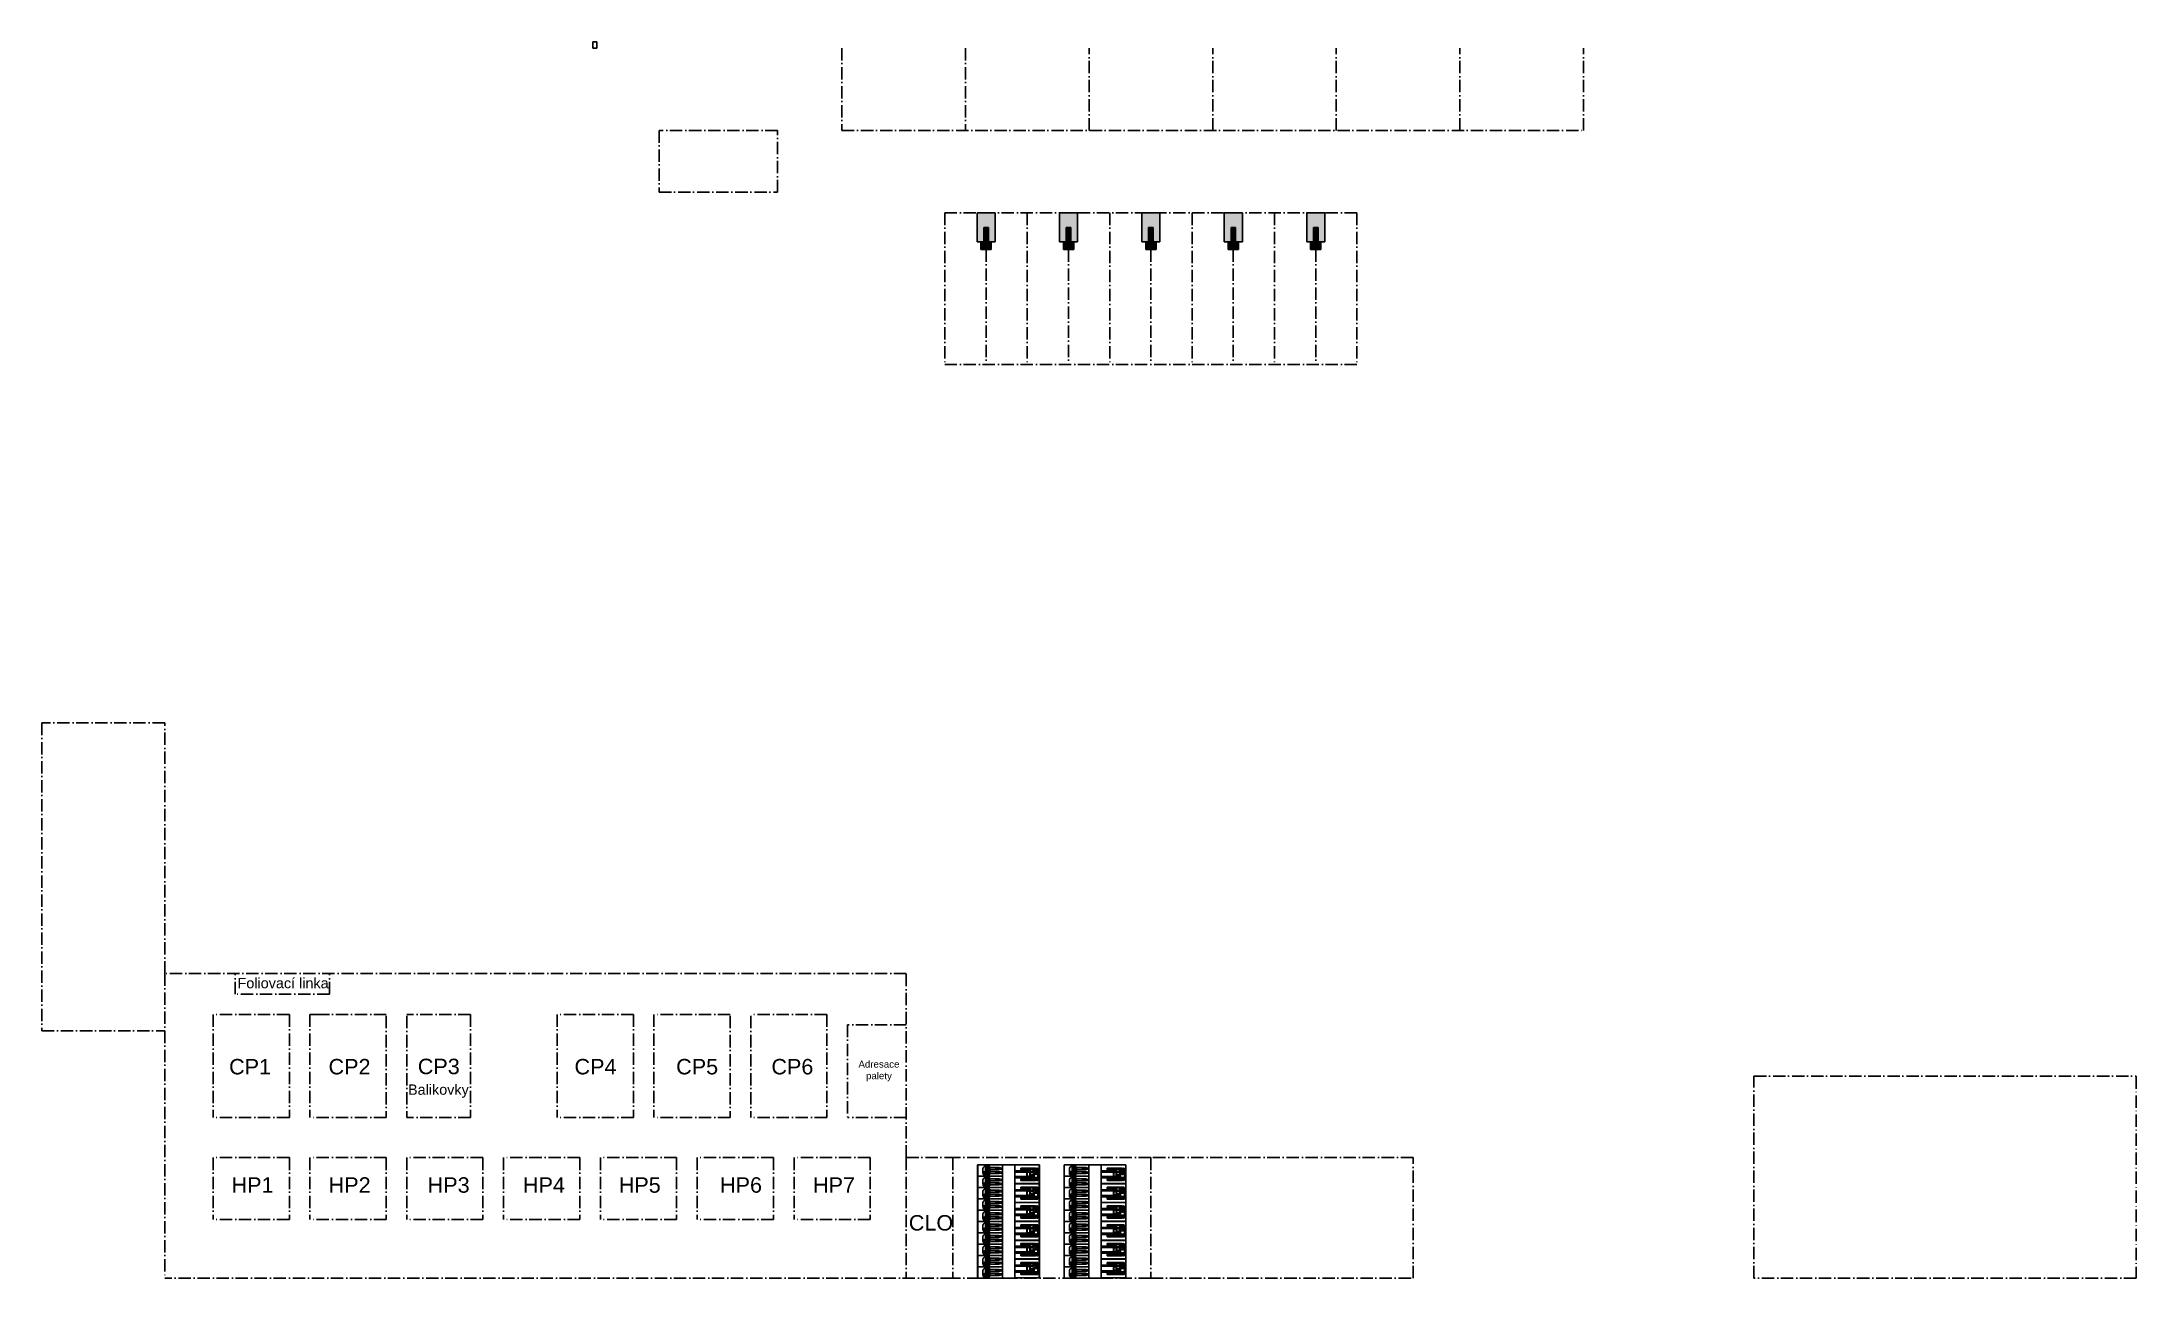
# Model space of a CAD drawing. Header units: millimetres. Extents: x 706404 to 909729, y 2471173 to 2591243.
import ezdxf

# ---------------------------------------------------------------- set-up
doc = ezdxf.new("R2010")
doc.units = ezdxf.units.MM
doc.header["$LTSCALE"] = 100
doc.linetypes.add('ACAD_ISO10W100', pattern=[18.5, 12, -3, 0.5, -3])
for name, color, linetype in [('ATC_MACH_POWER_MAN', 108, 'ACAD_ISO10W100'), ('ATC_RECEIPT', 142, 'Continuous'), ('ATC_RECEIPT_POPIS', 142, 'Continuous'), ('ATC_ZONY', 80, 'ACAD_ISO10W100')]:
    doc.layers.add(name, color=color, linetype=linetype)
doc.styles.add('ARIAL', font='arial.ttf')

# ---------------------------------------------------------------- blocks, each defined once
blk = doc.blocks.new('ETV116-D')
at = {"color": 18, "true_color": 0x000000}
for p, q in [((38, 0), (38, 363)), ((55, 40), (55, -256)), ((83, -255), (83, 40)), ((202, 112), (202, 54)), ((220, 359), (212, 316)), ((254, 265), (254, 211)), ((286, 264), (286, 212)), ((319, 364), (332, 319)), ((511, 69), (372, 97)), ((539, 375), (455, 375)), ((455, 375), (455, 364)), ((465, 40), (465, 78)), ((465, 40), (465, -250)), ((470, 300), (470, 364)), ((493, -268), (493, 40)), ((518, 545), (518, 578)), ((850, 476), (539, 505)), ((539, 330), (842, 285)), ((563, 326), (563, 249)), ((607, 320), (607, 261)), ((607, 261), (765, 237)), ((765, 237), (765, 297)), ((808, 290), (804, 213)), ((848, 431), (846, -90)), ((886, 405), (848, 431)), ((886, 536), (886, -426)), ((924, 437), (924, 461)), ((924, 461), (1017, 461)), ((970, 461), (970, 437)), ((1017, 461), (1017, 437)), ((1197, 338), (1197, 218)), ((1517, 569), (1517, 599)), ((1517, 493), (1517, 473)), ((38, 0), (38, -363)), ((100, -361), (59, -361)), ((100, -392), (66, -411)), ((100, -344), (100, -392)), ((167, -365), (100, -361)), ((100, -392), (441, -392)), ((167, -365), (167, -392)), ((441, -361), (376, -365)), ((376, -365), (376, -392)), ((441, -345), (441, -392)), ((463, -361), (441, -361)), ((441, -392), (463, -411)), ((463, -411), (463, -361)), ((701, -458), (510, -458)), ((719, -475), (510, -477)), ((511, -49), (833, -49)), ((701, -49), (701, -458)), ((719, -49), (719, -475)), ((719, -74), (833, -74)), ((833, -444), (719, -444)), ((812, -74), (812, -444)), ((821, -444), (821, -487)), ((833, -49), (833, -444)), ((924, -426), (924, -450)), ((924, -450), (1017, -450)), ((970, -450), (970, -426)), ((1017, -450), (1017, -426)), ((1197, -339), (1197, -219)), ((1517, -482), (1517, -462)), ((1517, -558), (1517, -587))]:
    blk.add_line(p, q, dxfattribs=at)
at = {"color": 18, "ltscale": 500, "true_color": 0x000000}
for p, q in [((886, 356), (996, 356)), ((911, 301), (886, 301)), ((911, 256), (911, 301)), ((911, 301), (1107, 301)), ((929, 256), (911, 256)), ((941, 341), (941, 341)), ((977, 256), (963, 256)), ((988, 224), (988, 224)), ((1082, 286), (992, 286)), ((996, 356), (1056, 437)), ((996, 341), (1056, 414)), ((996, 356), (996, 301)), ((1056, 301), (1056, 437)), ((1107, 256), (1095, 256)), ((1107, 301), (1107, 256)), ((911, -290), (886, -290)), ((886, -345), (996, -345)), ((929, -245), (911, -245)), ((911, -245), (911, -290)), ((911, -290), (1107, -290)), ((941, -330), (941, -330)), ((977, -245), (963, -245)), ((988, -212), (988, -212)), ((1082, -275), (992, -275)), ((996, -345), (996, -290)), ((996, -330), (1056, -402)), ((996, -345), (1056, -426)), ((1056, -290), (1056, -426)), ((1107, -245), (1095, -245)), ((1107, -290), (1107, -245))]:
    blk.add_line(p, q, dxfattribs=at)
at = {"color": 18, "true_color": 0x000000}
for points in [[(1517, 599), (194, 599, 0.1146575), (123, 582, 0.1552429), (100, 560), (46, 396, 0.0397798), (0, 142), (0, 0)], [(854, 599), (854, 578), (195, 578, 0.119898), (129, 563, 0.1109352), (108, 533), (59, 383), (59, 49)], [(66, 406, 0.0877478), (144, 369, 0.0877478)], [(83, 40), (105, 40, 0.2283453), (452, 40), (465, 40)], [(148, 306), (220, 359, -0.6384533), (321, 359), (391, 310)], [(400, 364), (470, 364, -0.3451886), (503, 333), (512, 300), (411, 299)], [(1517, 493), (1517, 569, -0.4142136), (1537, 589), (1720, 589, -0.4142136), (1740, 569), (1740, 493)], [(1517, -587), (194, -587, -0.0266647), (127, -587, -0.2956942), (87, -555), (39, -387, -0.012889), (0, -142), (0, 0)], [(854, -587), (854, -567), (195, -567, -0.0243341), (140, -564, -0.3438505), (97, -520), (59, -383), (59, -312)], [(560, -89), (664, -89, -0.413556), (691, -128), (653, -377, -0.1877008), (608, -416), (555, -419, -0.28), (525, -389), (527, -138, -0.3687991), (560, -89, -1.8083069)], [(1517, -482), (1517, -558, 0.4142136), (1537, -578), (1720, -578, 0.4142136), (1740, -558), (1740, -482)]]:
    blk.add_lwpolyline(points, format="xyb", dxfattribs=at)
for points in [[(97, 500), (458, 500), (539, 488)], [(105, 40), (105, 54), (452, 54), (452, 40)], [(114, 545), (518, 545), (548, 536), (1033, 536), (1014, 578), (854, 578)], [(138, 25), (419, 25)], [(150, 295), (212, 316)], [(163, 363), (222, 363)], [(172, 269), (221, 285)], [(319, 364), (376, 364)], [(324, 285), (379, 269)], [(332, 319), (390, 302)], [(512, 375), (510, -487)], [(847, 187), (532, 187), (532, -36), (846, -36)], [(886, 536), (865, 514), (841, 506), (702, 506), (588, 512), (539, 521), (539, 252), (792, 215), (838, 208), (850, 476), (865, 514)], [(1750, 586), (1750, 466), (1728, 437), (886, 437)], [(1517, 473), (886, 473)], [(1165, 338), (2241, 338), (2318, 311), (2318, 247)], [(2318, 247), (2241, 218), (1165, 218)], [(1517, 599), (1737, 599)], [(1517, 473), (1750, 473)], [(66, -411), (463, -411), (463, -514), (394, -514), (394, -475), (185, -475), (185, -504), (147, -504), (147, -515), (128, -515), (128, -483), (87, -483)], [(147, -515), (147, -542)], [(158, -543), (510, -541), (548, -525), (1033, -525), (1014, -567), (854, -567)], [(185, -504), (347, -504), (347, -542)], [(493, -541), (493, -268)], [(874, -525), (874, -488), (510, -487)], [(510, -541), (510, -567)], [(846, -525), (846, -90)], [(846, -389), (886, -356)], [(867, -487), (867, -372)], [(1750, -574), (1750, -454), (1728, -426), (867, -426)], [(1517, -462), (867, -462)], [(2318, -247), (2241, -219), (1165, -219)], [(1165, -339), (2241, -339), (2318, -311), (2318, -247)], [(1517, -462), (1750, -462)], [(1517, -587), (1737, -587)]]:
    blk.add_lwpolyline(points, dxfattribs=at)
at = {"color": 18, "ltscale": 500, "true_color": 0x000000}
for points in [[(1095, 214), (1095, 284), (1080, 284), (1080, 266, -0.4142136), (1070, 256), (1002, 256, -0.4142136), (992, 266), (992, 284), (977, 284), (977, 214), (992, 214), (992, 231, -0.4142136), (1002, 241), (1070, 241, -0.4142136), (1080, 231), (1080, 214)], [(997, 240), (997, 171), (1012, 171), (1012, 189, -0.4142136), (1022, 199), (1103, 199, -0.4142136), (1113, 189), (1113, 171), (1128, 171), (1128, 241), (1113, 241), (1113, 224, -0.4142136), (1103, 214), (1022, 214, -0.4142136), (1012, 224), (1012, 241), (1002, 241)], [(1095, -202), (1095, -272), (1080, -272), (1080, -255, 0.4142136), (1070, -245), (1002, -245, 0.4142136), (992, -255), (992, -272), (977, -272), (977, -202), (992, -202), (992, -220, 0.4142136), (1002, -230), (1070, -230, 0.4142136), (1080, -220), (1080, -202)], [(997, -228), (997, -160), (1012, -160), (1012, -177, 0.4142136), (1022, -187), (1103, -187, 0.4142136), (1113, -177), (1113, -160), (1128, -160), (1128, -230), (1113, -230), (1113, -212, 0.4142136), (1103, -202), (1022, -202, 0.4142136), (1012, -212), (1012, -230), (1002, -230)]]:
    blk.add_lwpolyline(points, format="xyb", dxfattribs=at)
at = {"color": 18, "true_color": 0x000000}
for points in [[(1128, 383), (1165, 383), (1165, -380), (1128, -380)], [(1539, 576), (1732, 576), (1732, 484), (1539, 484)], [(1539, -564), (1732, -564), (1732, -473), (1539, -473)]]:
    blk.add_lwpolyline(points, close=True, dxfattribs=at)
blk.add_lwpolyline([(271, -365), (167, -365, -0.1199524), (73, -328, -0.2701648), (49, -268, -0.5055016), (78, -250, 0.3584744), (465, -250, -0.5055016), (493, -268, -0.2701648), (469, -328, -0.1199524), (376, -365)], format="xyb", close=True, dxfattribs=at)
blk.add_circle((150, 257), 24.7, dxfattribs=at)
for centre, radius, start, end in [((69, 40), 14.1, 0, 180), ((184, -48), 159, 95.41958, 142.28574), ((222, -443), 556, 82.25933, 95.56023), ((268, -403), 511, 78.30394, 86.76639), ((479, 40), 14.1, 0, 180), ((1537, 493), 20, 180, 270), ((1720, 493), 20, 270, 0), ((1737, 586), 12.9, 0, 90), ((157, -471), 71.2, 195.65185, 270.27525), ((1537, -482), 20, 90, 180), ((1720, -482), 20, 0, 90), ((1737, -574), 12.9, 270, 0)]:
    blk.add_arc(centre, radius, start, end, dxfattribs=at)
at = {"color": 18, "ltscale": 500, "true_color": 0x000000}
for centre, radius, start, end in [((896, 331), 10, 90, 180), ((941, -21), 365, 82.91224, 97.08776), ((946, 256), 17, 0, 180), ((992, 276), 10, 90, 131.40962), ((986, 331), 10, 0, 90), ((1082, 276), 10, 48.59038, 90), ((896, -320), 10, 180, 270), ((941, 32), 365, 262.91224, 277.08776), ((946, -245), 17, 180, 0), ((992, -265), 10, 228.59038, 270), ((986, -320), 10, 270, 0), ((1082, -265), 10, 270, 311.40962)]:
    blk.add_arc(centre, radius, start, end, dxfattribs=at)
at = {"color": 18, "true_color": 0x000000}
for centre, major_axis, ratio, start_param, end_param in [((270, 316), (-142, 0), 0.8390828, 3.1415927, 6.2831853), ((270, 316), (-142, 0), 0.9338179, 0, 0.3020022), ((269, 314), (-122, 0), 0.8467163, 0.6695826, 6.6033632), ((270, 316), (-142, 0), 0.9338179, 0.6675462, 3.1415927)]:
    blk.add_ellipse(centre, major_axis=major_axis, ratio=ratio, start_param=start_param, end_param=end_param, dxfattribs=at)
for centre, major_axis, ratio in [((272, 309), (-60.7, 0.3), 0.76253), ((274, 310), (-27.8, 0), 0.8728907)]:
    blk.add_ellipse(centre, major_axis=major_axis, ratio=ratio, dxfattribs=at)
blk = doc.blocks.new('EJC12-D')
at = {"color": 18, "true_color": 0x030303}
for p, q in [((0, 272), (0, 212)), ((44, 272), (0, 272)), ((0, 212), (44, 212)), ((0, 160), (0, -160)), ((15, 277), (15, 283)), ((70, 277), (15, 277)), ((70, 207), (15, 207)), ((15, 207), (15, 201)), ((19, 288), (57, 295)), ((19, 196), (57, 189)), ((44, 212), (44, 272)), ((58, 295), (76, 295)), ((58, 189), (76, 189)), ((133, 354), (158, 349)), ((148, 423), (145, 397)), ((149, 301), (149, 187)), ((159, 428), (153, 428)), ((178, 278), (158, 301)), ((158, 300), (158, 188)), ((158, 184), (158, 296)), ((178, 206), (158, 183)), ((160, 399), (159, 428)), ((182, 282), (160, 306)), ((182, 202), (160, 178)), ((164, 314), (162, 345)), ((163, 443), (222, 447)), ((165, 399), (163, 443)), ((164, 314), (199, 315)), ((225, 403), (165, 399)), ((178, 278), (178, 206)), ((222, 282), (182, 282)), ((182, 202), (222, 202)), ((183, 277), (183, 207)), ((222, 277), (183, 277)), ((183, 207), (222, 207)), ((235, 317), (199, 315)), ((210, 98), (274, 98)), ((222, 447), (225, 403)), ((222, 282), (222, 315)), ((222, 202), (222, 282)), ((222, 207), (222, 277)), ((222, 206), (222, 169)), ((228, 432), (234, 432)), ((230, 403), (228, 432)), ((235, 317), (233, 348)), ((262, 361), (237, 353)), ((239, 428), (245, 403)), ((240, 400), (264, 400)), ((249, 336), (249, 152)), ((264, 400), (370, 400)), ((264, 98), (264, -400)), ((279, 350), (279, 360)), ((279, 103), (279, 309)), ((370, 400), (370, 389)), ((370, 400), (566, 400)), ((517, 389), (370, 389)), ((370, 329), (370, -400)), ((396, 195), (396, -45)), ((408, 207), (408, 207)), ((421, -45), (421, 195)), ((446, 280), (446, -280)), ((453, 280), (453, -280)), ((477, 250), (453, 250)), ((477, 250), (477, -250)), ((477, 237), (480, 237)), ((501, 131), (477, 131)), ((501, 131), (501, 248)), ((501, 131), (501, -248)), ((512, 336), (505, 259)), ((524, 348), (566, 348)), ((567, 298), (542, 72)), ((542, 0), (542, 72)), ((542, 0), (542, -72)), ((662, 132), (549, 132)), ((662, 252), (562, 252)), ((566, 393), (566, 400)), ((566, 396), (662, 396)), ((566, 393), (566, 348)), ((566, 389), (662, 389)), ((566, 348), (566, 298)), ((567, 348), (566, 348)), ((569, 298), (566, 298)), ((575, 337), (573, 303)), ((576, 358), (576, 374)), ((576, 374), (583, 374)), ((583, 374), (583, 358)), ((648, 346), (584, 346)), ((590, 298), (686, 298)), ((590, 288), (590, 298)), ((662, 288), (590, 288)), ((666, 348), (592, 348)), ((657, 337), (659, 303)), ((662, 396), (662, 348)), ((1596, 288), (662, 288)), ((662, 288), (662, -288)), ((663, 298), (666, 298)), ((666, 348), (666, 298)), ((686, 298), (686, 288)), ((686, 288), (686, -288)), ((1596, 102), (686, 102)), ((1267, 248), (1267, 142)), ((1287, 268), (1463, 268)), ((1287, 122), (1463, 122)), ((1332, 240), (1332, 150)), ((1408, 250), (1342, 250)), ((1408, 140), (1342, 140)), ((1418, 240), (1418, 150)), ((1483, 248), (1483, 142)), ((1828, 245), (1596, 288)), ((1596, 288), (1596, 102)), ((1836, 233), (1596, 282)), ((1836, 157), (1596, 108)), ((1828, 145), (1596, 102)), ((1826, 245), (1826, 145)), ((1836, 235), (1836, 155)), ((240, -400), (264, -400)), ((264, -400), (370, -400)), ((526, -393), (370, -393)), ((370, -400), (566, -400)), ((396, -120), (396, -310)), ((446, -120), (396, -120)), ((396, -310), (450, -310)), ((408, -58), (408, -58)), ((411, -120), (411, -310)), ((477, -250), (453, -250)), ((501, -131), (477, -131)), ((480, -237), (477, -237)), ((512, -336), (505, -259)), ((524, -348), (566, -348)), ((567, -298), (542, -72)), ((662, -132), (549, -132)), ((662, -252), (562, -252)), ((566, -348), (566, -298)), ((569, -298), (566, -298)), ((567, -348), (566, -348)), ((566, -393), (566, -348)), ((566, -389), (662, -389)), ((566, -400), (566, -393)), ((566, -396), (662, -396)), ((575, -337), (573, -303)), ((576, -358), (576, -374)), ((576, -374), (583, -374)), ((583, -374), (583, -358)), ((648, -346), (584, -346)), ((662, -288), (590, -288)), ((590, -288), (590, -298)), ((590, -298), (686, -298)), ((666, -348), (592, -348)), ((657, -337), (659, -303)), ((1596, -288), (662, -288)), ((662, -350), (662, -396)), ((663, -298), (666, -298)), ((666, -348), (666, -298)), ((1596, -102), (686, -102)), ((686, -298), (686, -288)), ((1267, -248), (1267, -142)), ((1287, -122), (1463, -122)), ((1287, -268), (1463, -268)), ((1332, -240), (1332, -150)), ((1408, -140), (1342, -140)), ((1408, -250), (1342, -250)), ((1418, -240), (1418, -150)), ((1483, -248), (1483, -142)), ((1828, -145), (1596, -102)), ((1596, -288), (1596, -102)), ((1836, -157), (1596, -108)), ((1836, -233), (1596, -282)), ((1828, -245), (1596, -288)), ((1826, -245), (1826, -145)), ((1836, -235), (1836, -155))]:
    blk.add_line(p, q, dxfattribs=at)
for centre, radius in [((415, 337), 35), ((524, 336), 12.5), ((524, -336), 12.5)]:
    blk.add_circle(centre, radius, dxfattribs=at)
for centre, radius, start, end in [((240, 160), 240, 167.42974, 180), ((20, 283), 5, 100.55633, 180), ((20, 201), 5, 180, 259.44367), ((37, 357), 20, 104.30266, 179.99044), ((318, 357), 300, 179.99044, 185.9688), ((39, 328), 20, 185.9688, 261.65658), ((238, -431), 834, 81.65658, 104.30266), ((157, 1133), 834, 261.65658, 267.62031), ((240, 160), 240, 142.37091, 146.81885), ((58, 290), 5, 90, 100.55633), ((58, 194), 5, 259.44367, 270), ((210, 242), 144, 154.85912, 270), ((240, -473), 834, 84.6445, 101.16361), ((157, 1175), 834, 264.6445, 267.73978), ((210, 242), 144, 130.54068, 135.53668), ((123, 321), 20.9, 267.62031, 87.8534), ((144, 301), 5, 0, 97.5281), ((144, 187), 5, 262.4719, 360), ((153, 423), 5, 92.97962, 172.42329), ((157, 344), 5, 2.97962, 79.60199), ((168, 300), 10, 99.24664, 180), ((168, 184), 10, 180, 260.75336), ((238, 349), 5, 106.35724, 182.97962), ((234, 427), 5, 13.53595, 92.97962), ((275, 329), 20.9, 87.03129, 278.33892), ((157, 1175), 834, 277.65984, 281.16361), ((274, 103), 5, 270, 0), ((157, 1133), 834, 278.33892, 284.30266), ((356, 374), 20, 5.9688, 81.65658), ((358, 345), 20, 284.30266, 359.99044), ((78, 345), 300, 359.99044, 5.9688), ((408, 195), 12.5, 90, 180), ((408, 195), 12.5, 0, 90), ((566, 280), 120, 90, 180), ((566, 280), 113, 90, 180), ((480, 262), 25, 270, 354.8165), ((567, 358), 9, 270, 0), ((569, 303), 4.5, 270, 357.13759), ((584, 337), 8.5, 90, 177.13759), ((592, 358), 9, 180, 270), ((648, 337), 8.5, 2.86241, 90), ((663, 303), 4.5, 182.86241, 270), ((1287, 248), 20, 90, 180), ((1287, 142), 20, 180, 270), ((1342, 240), 10, 90, 180), ((1342, 150), 10, 180, 270), ((1408, 240), 10, 0, 90), ((1408, 150), 10, 270, 0), ((1463, 248), 20, 0, 90), ((1463, 142), 20, 270, 0), ((1826, 235), 10, 0, 79.4957), ((1826, 155), 10, 280.5043, 0), ((240, -160), 240, 180, 270), ((408, -45), 12.5, 180, 270), ((408, -45), 12.5, 270, 0), ((566, -280), 120, 180, 270), ((566, -280), 113, 180, 270), ((480, -262), 25, 5.1835, 90), ((567, -358), 9, 0, 90), ((569, -303), 4.5, 2.86241, 90), ((584, -337), 8.5, 182.86241, 270), ((592, -358), 9, 90, 180), ((648, -337), 8.5, 270, 357.13759), ((663, -303), 4.5, 90, 177.13759), ((1287, -142), 20, 90, 180), ((1287, -248), 20, 180, 270), ((1342, -150), 10, 90, 180), ((1342, -240), 10, 180, 270), ((1408, -150), 10, 0, 90), ((1408, -240), 10, 270, 0), ((1463, -142), 20, 0, 90), ((1463, -248), 20, 270, 0), ((1826, -155), 10, 0, 79.4957), ((1826, -235), 10, 280.5043, 0)]:
    blk.add_arc(centre, radius, start, end, dxfattribs=at)
for centre, major_axis, ratio, start_param, end_param in [((249, 244), (-160, 0), 0.5780677, 5.2811749, 7.8539816), ((149, 244), (0, 62.3), 0.8311241, 0.1093958, 3.0321969), ((222, 244), (-161, 0), 0.4384741, 4.712389, 5.0679012), ((249, 244), (-160, 0), 0.5780677, 4.712389, 4.8087569)]:
    blk.add_ellipse(centre, major_axis=major_axis, ratio=ratio, start_param=start_param, end_param=end_param, dxfattribs=at)
at = {"color": 18, "true_color": 0x030303, "extrusion": (0, 0, -1)}
blk.add_ellipse((222, 240), major_axis=(-161, 0), ratio=0.4384741, start_param=4.712389, end_param=5.0679012, dxfattribs=at)

msp = doc.modelspace()

# ---------------------------------------------------------------- hatches: boundary and pattern name
at = {"layer": 'ATC_ZONY', "linetype": 'Continuous'}
h = msp.add_hatch(color=256, dxfattribs=at)
h.set_gradient(color1=(176, 180, 179), color2=(177, 180, 179), one_color=1)
h.paths.add_polyline_path([(798954, 2571833), (798954, 2574643), (797204, 2574643), (797204, 2571833)])
h.paths.add_polyline_path([(798304, 2573203), (797854, 2573203), (797854, 2571843), (798304, 2571843)])
h = msp.add_hatch(color=256, dxfattribs=at)
h.set_gradient(color1=(176, 180, 179), color2=(177, 180, 179), one_color=1)
h.paths.add_polyline_path([(806954, 2571833), (806954, 2574643), (805204, 2574643), (805204, 2571833)])
h.paths.add_polyline_path([(806304, 2573203), (805854, 2573203), (805854, 2571843), (806304, 2571843)])
h = msp.add_hatch(color=256, dxfattribs=at)
h.set_gradient(color1=(176, 180, 179), color2=(177, 180, 179), one_color=1)
h.paths.add_polyline_path([(814954, 2571833), (814954, 2574643), (813204, 2574643), (813204, 2571833)])
h.paths.add_polyline_path([(814304, 2573203), (813854, 2573203), (813854, 2571843), (814304, 2571843)])
h = msp.add_hatch(color=256, dxfattribs=at)
h.set_gradient(color1=(176, 180, 179), color2=(177, 180, 179), one_color=1)
h.paths.add_polyline_path([(822954, 2571833), (822954, 2574643), (821204, 2574643), (821204, 2571833)])
h.paths.add_polyline_path([(822304, 2573203), (821854, 2573203), (821854, 2571843), (822304, 2571843)])
h = msp.add_hatch(color=256, dxfattribs=at)
h.set_gradient(color1=(176, 180, 179), color2=(177, 180, 179), one_color=1)
h.paths.add_polyline_path([(830954, 2571833), (830954, 2574643), (829204, 2574643), (829204, 2571833)])
h.paths.add_polyline_path([(830304, 2573203), (829854, 2573203), (829854, 2571843), (830304, 2571843)])
h = msp.add_hatch(color=256, dxfattribs=at)
h.set_gradient(color1=(176, 180, 179), color2=(177, 180, 179), one_color=1)
h.paths.add_polyline_path([(798304, 2573203), (797854, 2573203), (797854, 2571843), (798304, 2571843)])
h = msp.add_hatch(color=256, dxfattribs=at)
h.set_gradient(color1=(176, 180, 179), color2=(177, 180, 179), one_color=1)
h.paths.add_polyline_path([(806304, 2573203), (805854, 2573203), (805854, 2571843), (806304, 2571843)])
h = msp.add_hatch(color=256, dxfattribs=at)
h.set_gradient(color1=(176, 180, 179), color2=(177, 180, 179), one_color=1)
h.paths.add_polyline_path([(814304, 2573203), (813854, 2573203), (813854, 2571843), (814304, 2571843)])
h = msp.add_hatch(color=256, dxfattribs=at)
h.set_gradient(color1=(176, 180, 179), color2=(177, 180, 179), one_color=1)
h.paths.add_polyline_path([(822304, 2573203), (821854, 2573203), (821854, 2571843), (822304, 2571843)])
h = msp.add_hatch(color=256, dxfattribs=at)
h.set_gradient(color1=(176, 180, 179), color2=(177, 180, 179), one_color=1)
h.paths.add_polyline_path([(830304, 2573203), (829854, 2573203), (829854, 2571843), (830304, 2571843)])
h = msp.add_hatch(color=256, dxfattribs=at)
h.set_gradient(color1=(176, 180, 179), color2=(177, 180, 179), one_color=1)
h.paths.add_polyline_path([(798579, 2571083), (797579, 2571083), (797579, 2571833), (798579, 2571833)])
h = msp.add_hatch(color=256, dxfattribs=at)
h.set_gradient(color1=(176, 180, 179), color2=(177, 180, 179), one_color=1)
h.paths.add_polyline_path([(806579, 2571083), (805579, 2571083), (805579, 2571833), (806579, 2571833)])
h = msp.add_hatch(color=256, dxfattribs=at)
h.set_gradient(color1=(176, 180, 179), color2=(177, 180, 179), one_color=1)
h.paths.add_polyline_path([(814579, 2571083), (813579, 2571083), (813579, 2571833), (814579, 2571833)])
h = msp.add_hatch(color=256, dxfattribs=at)
h.set_gradient(color1=(176, 180, 179), color2=(177, 180, 179), one_color=1)
h.paths.add_polyline_path([(822579, 2571083), (821579, 2571083), (821579, 2571833), (822579, 2571833)])
h = msp.add_hatch(color=256, dxfattribs=at)
h.set_gradient(color1=(176, 180, 179), color2=(177, 180, 179), one_color=1)
h.paths.add_polyline_path([(830579, 2571083), (829579, 2571083), (829579, 2571833), (830579, 2571833)])

# ---------------------------------------------------------------- linework, layer by layer
at = {"layer": 'ATC_MACH_POWER_MAN', "color": 7, "linetype": 'Continuous', "ltscale": 100}
for p, q in [((799654, 2482173), (797254, 2482173)), ((797254, 2482173), (797254, 2481073)), ((797254, 2481073), (799654, 2481073)), ((799654, 2481073), (797254, 2481073)), ((797254, 2481073), (797254, 2479973)), ((799654, 2482163), (797264, 2482163)), ((797264, 2482163), (797264, 2481083)), ((797264, 2481083), (799654, 2481083)), ((799654, 2481063), (797264, 2481063)), ((797264, 2481063), (797264, 2479983)), ((799654, 2482163), (799654, 2482173)), ((799654, 2481073), (799654, 2481083)), ((799654, 2481063), (799654, 2481073)), ((800854, 2482173), (803254, 2482173)), ((800854, 2482163), (800854, 2482173)), ((800854, 2482163), (803244, 2482163)), ((803244, 2482163), (803244, 2480353)), ((803254, 2482173), (803254, 2480343)), ((808054, 2482173), (805654, 2482173)), ((805654, 2482173), (805654, 2481073)), ((805654, 2481073), (808054, 2481073)), ((808054, 2481073), (805654, 2481073)), ((805654, 2481073), (805654, 2479973)), ((808054, 2482163), (805664, 2482163)), ((805664, 2482163), (805664, 2481083)), ((805664, 2481083), (808054, 2481083)), ((808054, 2481063), (805664, 2481063)), ((805664, 2481063), (805664, 2479983)), ((808054, 2482163), (808054, 2482173)), ((808054, 2481073), (808054, 2481083)), ((808054, 2481063), (808054, 2481073)), ((809254, 2482173), (811654, 2482173)), ((809254, 2482163), (809254, 2482173)), ((809254, 2482163), (811644, 2482163)), ((811644, 2482163), (811644, 2480353)), ((811654, 2482173), (811654, 2480343)), ((797254, 2479973), (799654, 2479973)), ((799654, 2479973), (797254, 2479973)), ((797254, 2479973), (797254, 2478873)), ((797254, 2478873), (799654, 2478873)), ((799654, 2478873), (797254, 2478873)), ((797254, 2478873), (797254, 2477773)), ((797264, 2479983), (799654, 2479983)), ((799654, 2479963), (797264, 2479963)), ((797264, 2479963), (797264, 2478883)), ((797264, 2478883), (799654, 2478883)), ((799654, 2478863), (797264, 2478863)), ((797264, 2478863), (797264, 2477783)), ((799654, 2479973), (799654, 2479983)), ((799654, 2479963), (799654, 2479973)), ((799654, 2478873), (799654, 2478883)), ((799654, 2478863), (799654, 2478873)), ((803244, 2480353), (800854, 2480353)), ((800854, 2480343), (800854, 2480353)), ((803254, 2480343), (800854, 2480343)), ((800854, 2480343), (803254, 2480343)), ((800854, 2480333), (800854, 2480343)), ((800854, 2480333), (803244, 2480333)), ((803244, 2480333), (803244, 2478523)), ((803254, 2480343), (803254, 2478513)), ((805654, 2479973), (808054, 2479973)), ((808054, 2479973), (805654, 2479973)), ((805654, 2479973), (805654, 2478873)), ((805654, 2478873), (808054, 2478873)), ((808054, 2478873), (805654, 2478873)), ((805654, 2478873), (805654, 2477773)), ((805664, 2479983), (808054, 2479983)), ((808054, 2479963), (805664, 2479963)), ((805664, 2479963), (805664, 2478883)), ((805664, 2478883), (808054, 2478883)), ((808054, 2478863), (805664, 2478863)), ((805664, 2478863), (805664, 2477783)), ((808054, 2479973), (808054, 2479983)), ((808054, 2479963), (808054, 2479973)), ((808054, 2478873), (808054, 2478883)), ((808054, 2478863), (808054, 2478873)), ((811644, 2480353), (809254, 2480353)), ((809254, 2480343), (809254, 2480353)), ((811654, 2480343), (809254, 2480343)), ((809254, 2480343), (811654, 2480343)), ((809254, 2480333), (809254, 2480343)), ((809254, 2480333), (811644, 2480333)), ((811644, 2480333), (811644, 2478523)), ((811654, 2480343), (811654, 2478513)), ((797254, 2477773), (799654, 2477773)), ((799654, 2477773), (797254, 2477773)), ((797254, 2477773), (797254, 2476673)), ((797254, 2476673), (799654, 2476673)), ((799654, 2476673), (797254, 2476673)), ((797254, 2476673), (797254, 2475573)), ((797264, 2477783), (799654, 2477783)), ((799654, 2477763), (797264, 2477763)), ((797264, 2477763), (797264, 2476683)), ((797264, 2476683), (799654, 2476683)), ((799654, 2476663), (797264, 2476663)), ((797264, 2476663), (797264, 2475583)), ((799654, 2477773), (799654, 2477783)), ((799654, 2477763), (799654, 2477773)), ((799654, 2476673), (799654, 2476683)), ((799654, 2476663), (799654, 2476673)), ((803244, 2478523), (800854, 2478523)), ((800854, 2478513), (800854, 2478523)), ((803254, 2478513), (800854, 2478513)), ((800854, 2478513), (803254, 2478513)), ((800854, 2478503), (800854, 2478513)), ((800854, 2478503), (803244, 2478503)), ((803244, 2476693), (800854, 2476693)), ((800854, 2476683), (800854, 2476693)), ((803254, 2476683), (800854, 2476683)), ((800854, 2476683), (803254, 2476683)), ((800854, 2476673), (800854, 2476683)), ((800854, 2476673), (803244, 2476673)), ((803244, 2478503), (803244, 2476693)), ((803244, 2476673), (803244, 2474863)), ((803254, 2478513), (803254, 2476683)), ((803254, 2476683), (803254, 2474853)), ((805654, 2477773), (808054, 2477773)), ((808054, 2477773), (805654, 2477773)), ((805654, 2477773), (805654, 2476673)), ((805654, 2476673), (808054, 2476673)), ((808054, 2476673), (805654, 2476673)), ((805654, 2476673), (805654, 2475573)), ((805664, 2477783), (808054, 2477783)), ((808054, 2477763), (805664, 2477763)), ((805664, 2477763), (805664, 2476683)), ((805664, 2476683), (808054, 2476683)), ((808054, 2476663), (805664, 2476663)), ((805664, 2476663), (805664, 2475583)), ((808054, 2477773), (808054, 2477783)), ((808054, 2477763), (808054, 2477773)), ((808054, 2476673), (808054, 2476683)), ((808054, 2476663), (808054, 2476673)), ((811644, 2478523), (809254, 2478523)), ((809254, 2478513), (809254, 2478523)), ((811654, 2478513), (809254, 2478513)), ((809254, 2478513), (811654, 2478513)), ((809254, 2478503), (809254, 2478513)), ((809254, 2478503), (811644, 2478503)), ((811644, 2476693), (809254, 2476693)), ((809254, 2476683), (809254, 2476693)), ((811654, 2476683), (809254, 2476683)), ((809254, 2476683), (811654, 2476683)), ((809254, 2476673), (809254, 2476683)), ((809254, 2476673), (811644, 2476673)), ((811644, 2478503), (811644, 2476693)), ((811644, 2476673), (811644, 2474863)), ((811654, 2478513), (811654, 2476683)), ((811654, 2476683), (811654, 2474853)), ((797254, 2475573), (799654, 2475573)), ((799654, 2475573), (797254, 2475573)), ((797254, 2475573), (797254, 2474473)), ((797254, 2474473), (799654, 2474473)), ((799654, 2474473), (797254, 2474473)), ((797254, 2474473), (797254, 2473373)), ((797264, 2475583), (799654, 2475583)), ((799654, 2475563), (797264, 2475563)), ((797264, 2475563), (797264, 2474483)), ((797264, 2474483), (799654, 2474483)), ((799654, 2475573), (799654, 2475583)), ((799654, 2475563), (799654, 2475573)), ((799654, 2474473), (799654, 2474483)), ((799654, 2474463), (799654, 2474473)), ((803244, 2474863), (800854, 2474863)), ((800854, 2474853), (800854, 2474863)), ((803254, 2474853), (800854, 2474853)), ((800854, 2474853), (803254, 2474853)), ((800854, 2474843), (800854, 2474853)), ((800854, 2474843), (803244, 2474843)), ((803244, 2474843), (803244, 2473033)), ((803254, 2474853), (803254, 2473023)), ((805654, 2475573), (808054, 2475573)), ((808054, 2475573), (805654, 2475573)), ((805654, 2475573), (805654, 2474473)), ((805654, 2474473), (808054, 2474473)), ((808054, 2474473), (805654, 2474473)), ((805654, 2474473), (805654, 2473373)), ((805664, 2475583), (808054, 2475583)), ((808054, 2475563), (805664, 2475563)), ((805664, 2475563), (805664, 2474483)), ((805664, 2474483), (808054, 2474483)), ((808054, 2475573), (808054, 2475583)), ((808054, 2475563), (808054, 2475573)), ((808054, 2474473), (808054, 2474483)), ((808054, 2474463), (808054, 2474473)), ((811644, 2474863), (809254, 2474863)), ((809254, 2474853), (809254, 2474863)), ((811654, 2474853), (809254, 2474853)), ((809254, 2474853), (811654, 2474853)), ((809254, 2474843), (809254, 2474853)), ((809254, 2474843), (811644, 2474843)), ((811644, 2474843), (811644, 2473033)), ((811654, 2474853), (811654, 2473023)), ((797254, 2473373), (799654, 2473373)), ((799654, 2473373), (797254, 2473373)), ((797254, 2473373), (797254, 2472273)), ((799654, 2474463), (797264, 2474463)), ((797264, 2474463), (797264, 2473383)), ((797264, 2473383), (799654, 2473383)), ((799654, 2473363), (797264, 2473363)), ((797264, 2473363), (797264, 2472283)), ((799654, 2473373), (799654, 2473383)), ((799654, 2473363), (799654, 2473373)), ((803244, 2473033), (800854, 2473033)), ((800854, 2473023), (800854, 2473033)), ((803254, 2473023), (800854, 2473023)), ((800854, 2473023), (803254, 2473023)), ((800854, 2473013), (800854, 2473023)), ((800854, 2473013), (803244, 2473013)), ((803244, 2473013), (803244, 2471203)), ((803254, 2473023), (803254, 2471193)), ((805654, 2473373), (808054, 2473373)), ((808054, 2473373), (805654, 2473373)), ((805654, 2473373), (805654, 2472273)), ((808054, 2474463), (805664, 2474463)), ((805664, 2474463), (805664, 2473383)), ((805664, 2473383), (808054, 2473383)), ((808054, 2473363), (805664, 2473363)), ((805664, 2473363), (805664, 2472283)), ((808054, 2473373), (808054, 2473383)), ((808054, 2473363), (808054, 2473373)), ((811644, 2473033), (809254, 2473033)), ((809254, 2473023), (809254, 2473033)), ((811654, 2473023), (809254, 2473023)), ((809254, 2473023), (811654, 2473023)), ((809254, 2473013), (809254, 2473023)), ((809254, 2473013), (811644, 2473013)), ((811644, 2473013), (811644, 2471203)), ((811654, 2473023), (811654, 2471193)), ((797254, 2472273), (799654, 2472273)), ((799654, 2472273), (797254, 2472273)), ((797254, 2472273), (797254, 2471173)), ((797254, 2471173), (799654, 2471173)), ((797264, 2472283), (799654, 2472283)), ((799654, 2472263), (797264, 2472263)), ((797264, 2472263), (797264, 2471183)), ((797264, 2471183), (799654, 2471183)), ((799654, 2472273), (799654, 2472283)), ((799654, 2472263), (799654, 2472273)), ((799654, 2471173), (799654, 2471183)), ((803244, 2471203), (800854, 2471203)), ((800854, 2471193), (800854, 2471203)), ((803254, 2471193), (800854, 2471193)), ((805654, 2472273), (808054, 2472273)), ((808054, 2472273), (805654, 2472273)), ((805654, 2472273), (805654, 2471173)), ((805654, 2471173), (808054, 2471173)), ((805664, 2472283), (808054, 2472283)), ((808054, 2472263), (805664, 2472263)), ((805664, 2472263), (805664, 2471183)), ((805664, 2471183), (808054, 2471183)), ((808054, 2472273), (808054, 2472283)), ((808054, 2472263), (808054, 2472273)), ((808054, 2471173), (808054, 2471183)), ((811644, 2471203), (809254, 2471203)), ((809254, 2471193), (809254, 2471203)), ((811654, 2471193), (809254, 2471193))]:
    msp.add_line(p, q, dxfattribs=at)
at = {"layer": 'ATC_MACH_POWER_MAN', "color": 150, "linetype": 'Continuous', "ltscale": 100}
for p, q in [((800854, 2482173), (799654, 2482173)), ((799654, 2482173), (799654, 2471173)), ((800854, 2471173), (800854, 2482173)), ((809254, 2482173), (808054, 2482173)), ((808054, 2482173), (808054, 2471173)), ((809254, 2471173), (809254, 2482173)), ((799654, 2471173), (800854, 2471173)), ((808054, 2471173), (809254, 2471173))]:
    msp.add_line(p, q, dxfattribs=at)
at = {"layer": 'ATC_MACH_POWER_MAN', "color": 145, "linetype": 'Continuous', "ltscale": 100}
for p, q in [((799654, 2481083), (799654, 2482163)), ((799654, 2479983), (799654, 2481063)), ((800854, 2480353), (800854, 2482163)), ((808054, 2481083), (808054, 2482163)), ((808054, 2479983), (808054, 2481063)), ((809254, 2480353), (809254, 2482163)), ((799654, 2478883), (799654, 2479963)), ((799654, 2477783), (799654, 2478863)), ((800854, 2478523), (800854, 2480333)), ((808054, 2478883), (808054, 2479963)), ((808054, 2477783), (808054, 2478863)), ((809254, 2478523), (809254, 2480333)), ((799654, 2476683), (799654, 2477763)), ((799654, 2475583), (799654, 2476663)), ((800854, 2476693), (800854, 2478503)), ((800854, 2474863), (800854, 2476673)), ((808054, 2476683), (808054, 2477763)), ((808054, 2475583), (808054, 2476663)), ((809254, 2476693), (809254, 2478503)), ((809254, 2474863), (809254, 2476673)), ((799654, 2474483), (799654, 2475563)), ((800854, 2473033), (800854, 2474843)), ((808054, 2474483), (808054, 2475563)), ((809254, 2473033), (809254, 2474843)), ((799654, 2473383), (799654, 2474463)), ((799654, 2472283), (799654, 2473363)), ((800854, 2471203), (800854, 2473013)), ((808054, 2473383), (808054, 2474463)), ((808054, 2472283), (808054, 2473363)), ((809254, 2471203), (809254, 2473013)), ((799654, 2471183), (799654, 2472263)), ((808054, 2471183), (808054, 2472263))]:
    msp.add_line(p, q, dxfattribs=at)
at = {"layer": 'ATC_RECEIPT', "linetype": 'ACAD_ISO10W100'}
for p, q in [((725185, 2498757), (725185, 2500757)), ((734320, 2498757), (734320, 2500757)), ((734320, 2498757), (725185, 2498757)), ((723029, 2496773), (723029, 2486773)), ((730429, 2496773), (723029, 2496773)), ((730429, 2496773), (730429, 2486773)), ((732429, 2496773), (732429, 2486773)), ((739829, 2496773), (732429, 2496773)), ((739829, 2496638), (739829, 2486773)), ((748029, 2496773), (741829, 2496773)), ((741829, 2496638), (741829, 2486773)), ((748029, 2496773), (748029, 2486773)), ((756429, 2496773), (756429, 2486773)), ((763829, 2496773), (756429, 2496773)), ((763829, 2496773), (763829, 2486773)), ((765829, 2496773), (765829, 2486773)), ((773229, 2496773), (765829, 2496773)), ((773229, 2496638), (773229, 2486773)), ((782629, 2496773), (775229, 2496773)), ((775229, 2496638), (775229, 2486773)), ((782629, 2496773), (782629, 2486773)), ((784629, 2495773), (784629, 2486773)), ((790329, 2495773), (784629, 2495773)), ((730429, 2486773), (723029, 2486773)), ((739829, 2486773), (732429, 2486773)), ((748029, 2486773), (741829, 2486773)), ((763829, 2486773), (756429, 2486773)), ((773229, 2486773), (765829, 2486773)), ((782629, 2486773), (775229, 2486773)), ((790329, 2486773), (784629, 2486773)), ((723029, 2482873), (723029, 2476873)), ((730429, 2482873), (723029, 2482873)), ((730429, 2482873), (730429, 2476873)), ((739829, 2482873), (732429, 2482873)), ((732429, 2482873), (732429, 2476873)), ((739829, 2482873), (739829, 2476873)), ((741829, 2482873), (741829, 2476873)), ((749229, 2482873), (741829, 2482873)), ((749229, 2482873), (749229, 2476873)), ((758629, 2482873), (751229, 2482873)), ((751229, 2482873), (751229, 2476873)), ((758629, 2482873), (758629, 2476873)), ((768029, 2482873), (760629, 2482873)), ((760629, 2482873), (760629, 2476873)), ((768029, 2482873), (768029, 2476873)), ((777429, 2482873), (770029, 2482873)), ((770029, 2482873), (770029, 2476873)), ((777429, 2482873), (777429, 2476873)), ((786829, 2482873), (779429, 2482873)), ((779429, 2482873), (779429, 2476873)), ((786829, 2482873), (786829, 2476873)), ((790329, 2482873), (790329, 2471173)), ((730429, 2476873), (723029, 2476873)), ((739829, 2476873), (732429, 2476873)), ((749229, 2476873), (741829, 2476873)), ((758629, 2476873), (751229, 2476873)), ((768029, 2476873), (760629, 2476873)), ((777429, 2476873), (770029, 2476873)), ((786829, 2476873), (779429, 2476873))]:
    msp.add_line(p, q, dxfattribs=at)
at = {"layer": 'ATC_RECEIPT', "linetype": 'ByBlock', "ltscale": 100}
msp.add_line((732429, 2496773), (734320, 2496773), dxfattribs=at)
at = {"layer": 'ATC_ZONY', "linetype": 'ByBlock', "ltscale": 100}
for p, q in [((759879, 2591243), (760279, 2591243)), ((759879, 2590643), (759879, 2591243)), ((760279, 2590643), (759879, 2590643)), ((760279, 2591243), (760279, 2590643))]:
    msp.add_line(p, q, dxfattribs=at)
at = {"layer": 'ATC_ZONY'}
for p, q in [((784079, 2590643), (784079, 2582643)), ((796079, 2590643), (796079, 2582643)), ((808079, 2582643), (808079, 2590643)), ((820079, 2582643), (820079, 2590643)), ((832079, 2582643), (832079, 2590643)), ((844079, 2582643), (844079, 2590643)), ((856079, 2582643), (856079, 2590643)), ((777829, 2582643), (766329, 2582643)), ((766329, 2582643), (766329, 2576643)), ((777829, 2576643), (777829, 2582643)), ((784079, 2582643), (856079, 2582643)), ((766329, 2576643), (777829, 2576643)), ((834079, 2574643), (794079, 2574643)), ((794079, 2574643), (794079, 2559913)), ((802079, 2574643), (802079, 2559913)), ((810079, 2574643), (810079, 2559913)), ((818079, 2574643), (818079, 2559913)), ((826079, 2574643), (826079, 2559913)), ((834079, 2574643), (834079, 2559913)), ((798079, 2571083), (798079, 2559913)), ((806079, 2571083), (806079, 2559913)), ((814079, 2571083), (814079, 2559913)), ((822079, 2571083), (822079, 2559913)), ((830079, 2571083), (830079, 2559913)), ((834079, 2559913), (794079, 2559913)), ((718329, 2525093), (706404, 2525093)), ((706404, 2525093), (706404, 2495193)), ((718329, 2500757), (718329, 2525093)), ((790329, 2500757), (718329, 2500757)), ((718329, 2500757), (718329, 2471173)), ((790329, 2482873), (790329, 2500757)), ((706404, 2495193), (718329, 2495193)), ((872629, 2471173), (872629, 2490773)), ((872629, 2490773), (909729, 2490773)), ((909729, 2490773), (909729, 2471173)), ((790329, 2482873), (794854, 2482873)), ((814079, 2482873), (794854, 2482873)), ((794854, 2482873), (794854, 2471173)), ((839529, 2482873), (814079, 2482873)), ((814079, 2482873), (814079, 2471173)), ((839529, 2471173), (839529, 2482873)), ((794854, 2471173), (718329, 2471173)), ((814079, 2471173), (794854, 2471173)), ((814079, 2471173), (839529, 2471173)), ((909729, 2471173), (872629, 2471173))]:
    msp.add_line(p, q, dxfattribs=at)
at = {"layer": 'ATC_ZONY', "color": 38, "linetype": 'Continuous'}
for p, q in [((798954, 2574643), (797204, 2574643)), ((797204, 2574643), (797204, 2571833)), ((798954, 2571833), (798954, 2574643)), ((806954, 2574643), (805204, 2574643)), ((805204, 2574643), (805204, 2571833)), ((806954, 2571833), (806954, 2574643)), ((814954, 2574643), (813204, 2574643)), ((813204, 2574643), (813204, 2571833)), ((814954, 2571833), (814954, 2574643)), ((822954, 2574643), (821204, 2574643)), ((821204, 2574643), (821204, 2571833)), ((822954, 2571833), (822954, 2574643)), ((830954, 2574643), (829204, 2574643)), ((829204, 2574643), (829204, 2571833)), ((830954, 2571833), (830954, 2574643)), ((798304, 2573203), (797854, 2573203)), ((797854, 2573203), (797854, 2571843)), ((798304, 2573183), (797854, 2573183)), ((798304, 2572383), (797854, 2572383)), ((798304, 2572363), (797854, 2572363)), ((798304, 2573203), (798304, 2571843)), ((806304, 2573203), (805854, 2573203)), ((805854, 2573203), (805854, 2571843)), ((806304, 2573183), (805854, 2573183)), ((806304, 2572383), (805854, 2572383)), ((806304, 2572363), (805854, 2572363)), ((806304, 2573203), (806304, 2571843)), ((814304, 2573203), (813854, 2573203)), ((813854, 2573203), (813854, 2571843)), ((814304, 2573183), (813854, 2573183)), ((814304, 2572383), (813854, 2572383)), ((814304, 2572363), (813854, 2572363)), ((814304, 2573203), (814304, 2571843)), ((822304, 2573203), (821854, 2573203)), ((821854, 2573203), (821854, 2571843)), ((822304, 2573183), (821854, 2573183)), ((822304, 2572383), (821854, 2572383)), ((822304, 2572363), (821854, 2572363)), ((822304, 2573203), (822304, 2571843)), ((830304, 2573203), (829854, 2573203)), ((829854, 2573203), (829854, 2571843)), ((830304, 2573183), (829854, 2573183)), ((830304, 2572383), (829854, 2572383)), ((830304, 2572363), (829854, 2572363)), ((830304, 2573203), (830304, 2571843)), ((797579, 2571833), (797204, 2571833)), ((797579, 2571083), (797579, 2571833)), ((798579, 2571833), (797579, 2571833)), ((798579, 2571083), (797579, 2571083)), ((798304, 2571863), (797854, 2571863)), ((798304, 2571843), (797854, 2571843)), ((798579, 2571083), (798579, 2571833)), ((798954, 2571833), (798579, 2571833)), ((805579, 2571833), (805204, 2571833)), ((805579, 2571083), (805579, 2571833)), ((806579, 2571833), (805579, 2571833)), ((806579, 2571083), (805579, 2571083)), ((806304, 2571863), (805854, 2571863)), ((806304, 2571843), (805854, 2571843)), ((806579, 2571083), (806579, 2571833)), ((806954, 2571833), (806579, 2571833)), ((813579, 2571833), (813204, 2571833)), ((813579, 2571083), (813579, 2571833)), ((814579, 2571833), (813579, 2571833)), ((814579, 2571083), (813579, 2571083)), ((814304, 2571863), (813854, 2571863)), ((814304, 2571843), (813854, 2571843)), ((814579, 2571083), (814579, 2571833)), ((814954, 2571833), (814579, 2571833)), ((821579, 2571833), (821204, 2571833)), ((821579, 2571083), (821579, 2571833)), ((822579, 2571833), (821579, 2571833)), ((822579, 2571083), (821579, 2571083)), ((822304, 2571863), (821854, 2571863)), ((822304, 2571843), (821854, 2571843)), ((822579, 2571083), (822579, 2571833)), ((822954, 2571833), (822579, 2571833)), ((829579, 2571833), (829204, 2571833)), ((829579, 2571083), (829579, 2571833)), ((830579, 2571833), (829579, 2571833)), ((830579, 2571083), (829579, 2571083)), ((830304, 2571863), (829854, 2571863)), ((830304, 2571843), (829854, 2571843)), ((830579, 2571083), (830579, 2571833)), ((830954, 2571833), (830579, 2571833))]:
    msp.add_line(p, q, dxfattribs=at)

# ---------------------------------------------------------------- block references
at = {"layer": 'ATC_MACH_POWER_MAN', "xscale": -1, "rotation": 180}
for p in [(797764, 2481623), (797764, 2480523), (806164, 2481623), (806164, 2480523), (797764, 2479423), (797764, 2478323), (806164, 2479423), (806164, 2478323), (797764, 2477223), (797764, 2476123), (806164, 2477223), (806164, 2476123), (797764, 2475023), (806164, 2475023), (797764, 2473923), (797764, 2472823), (806164, 2473923), (806164, 2472823), (797764, 2471723), (806164, 2471723)]:
    msp.add_blockref('EJC12-D', p, dxfattribs=at)
at = {"layer": 'ATC_MACH_POWER_MAN', "xscale": -1}
for p in [(803194, 2481252), (811594, 2481252), (803194, 2479422), (811594, 2479422), (803195, 2477589), (811595, 2477589), (803194, 2473932), (803195, 2475764), (811594, 2473932), (811595, 2475764), (803194, 2472102), (811594, 2472102)]:
    msp.add_blockref('ETV116-D', p, dxfattribs=at)

# ---------------------------------------------------------------- texts
at = {"layer": 'ATC_RECEIPT', "linetype": 'ByBlock', "ltscale": 100, "insert": (783329, 2500757), "char_height": 0.2, "width": 1.38, "attachment_point": 1}
msp.add_mtext('13984.74', dxfattribs=at)
at = {"layer": 'ATC_RECEIPT_POPIS', "linetype": 'ByBlock', "ltscale": 100, "style": 'ARIAL'}
for s, height, p in [('Foliovací linka', 1000, (725397, 2499328)), ('CP1', 1500, (724578, 2490960)), ('CP2', 1500, (734234, 2490960)), ('CP4', 1500, (758114, 2490960)), ('CP5', 1500, (767984, 2490960)), ('CP6', 1500, (777229, 2490960)), ('HP1', 1500, (724818, 2479468)), ('HP2', 1500, (734247, 2479468)), ('HP3', 1500, (743858, 2479468)), ('HP4', 1500, (753114, 2479468)), ('HP5', 1500, (762412, 2479468)), ('HP6', 1500, (772243, 2479468)), ('HP7', 1500, (781273, 2479468))]:
    msp.add_text(s, height=height, dxfattribs=at).set_placement(p)
at = {"layer": 'ATC_RECEIPT_POPIS', "linetype": 'ByBlock', "ltscale": 100, "width": 4003.6, "attachment_point": 1, "style": 'ARIAL'}
for s, insert, char_height in [('{\\H0.674393x;CP3\\P\\pxqc;\\H0.666667x;Balikovky}', (742899, 2492484), 2224.22), ('{\\pxqc;\\H0.449596x;Adresace\\Ppalety}', (785670, 2492292), 1500), ('{\\H0.674393x;CLO}', (790572, 2477296), 2224.22)]:
    msp.add_mtext(s, dxfattribs=dict(at, insert=insert, char_height=char_height))

doc.saveas('drawing.dxf')
